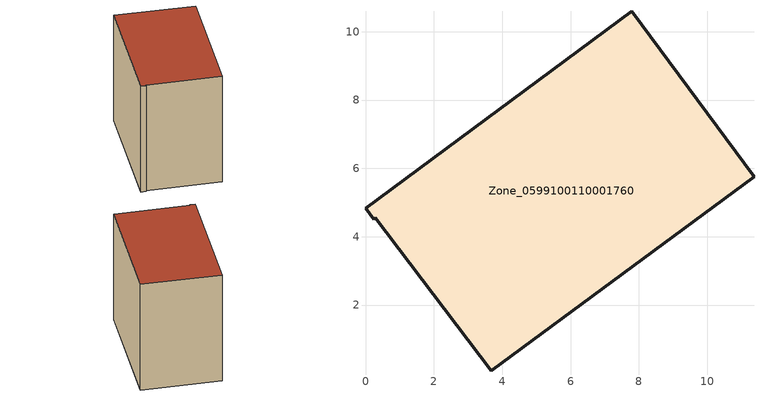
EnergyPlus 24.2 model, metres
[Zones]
Zone_0599100110001760
 floor ground (C_G): 11.37,5.75 3.69,0.08 0.29,4.56 0.24,4.52 0,4.84 7.8,10.59 z0.54
 wall outside (C_F): 11.37,5.75 7.8,10.59 0,4.84 0.24,4.52 0.29,4.56 3.69,0.08 11.37,5.75 z0.54:9.52
 roof outside (C_R): 3.69,0.08 11.37,5.75 7.8,10.59 0,4.84 0.24,4.52 0.29,4.56 z9.52
[BUILDING]
Pand.0599100110001760: North Axis=0; Terrain=City; Loads Convergence Tolerance Value=0.04; Temperature Convergence Tolerance Value=0.4; Solar Distribution=FullExterior; Maximum Number of Warmup Days=25; Minimum Number of Warmup Days=1
[Site:Location]
Rotterdam.The.Hague.AP_ZH_NLD Design_Conditions: Latitude=51.96; Longitude=4.45; Time Zone=1; Elevation=-4.5
[SITE:GROUNDTEMPERATURE:BUILDINGSURFACE]
18, 18, 18, 18, 18, 18, 18, 18, 18, 18, 18, 18
[MATERIAL] Thermal Absorptance=0.9; Solar Absorptance=0.7; Visible Absorptance=0.7
Name | Roughness | Thickness | Conductivity | Density | Specific Heat
G.TI.2015-2018 | MediumSmooth | 0.15 | 0.0428571 | 540 | 1210
F.TI.2015-2018 | Rough | 0.3 | 0.0666667 | 1920 | 840
R.TI.2015-2018 | MediumRough | 0.2 | 0.0333333 | 1500 | 1000
[CONSTRUCTION]
C_G: G.TI.2015-2018
C_F: F.TI.2015-2018
C_R: R.TI.2015-2018
[ZONE]
Zone_0599100110001760: Type=1; Multiplier=1; Ceiling Height=Autocalculate; Volume=Autocalculate; Floor Area=autocalculate; Part of Total Floor Area=Yes
[ZONEINFILTRATION:DESIGNFLOWRATE]
Infil_Zone_0599100110001760: Zone or ZoneList or Space or SpaceList=Zone_0599100110001760; Schedule=AlwaysOn; Design Flow Rate Calculation Method=Flow/Area; Flow Rate per Floor Area=0.0015; Constant Term Coefficient=1; Temperature Term Coefficient=0; Velocity Term Coefficient=0; Velocity Squared Term Coefficient=0
[HVACTEMPLATE:ZONE:IDEALLOADSAIRSYSTEM]
Zone_0599100110001760: Maximum Heating Supply Air Temperature=50; Minimum Cooling Supply Air Temperature=13; Maximum Heating Supply Air Humidity Ratio=0.0156; Minimum Cooling Supply Air Humidity Ratio=0.0077; Heating Limit=NoLimit; Cooling Limit=NoLimit; Dehumidification Control Type=ConstantSensibleHeatRatio; Cooling Sensible Heat Ratio=0.7; Dehumidification Setpoint=60; Humidification Control Type=None; Humidification Setpoint=30; Outdoor Air Method=None; Outdoor Air Flow Rate per Person=0.00944; Outdoor Air Flow Rate per Zone Floor Area=0; Outdoor Air Flow Rate per Zone=0; Demand Controlled Ventilation Type=None; Outdoor Air Economizer Type=NoEconomizer; Heat Recovery Type=None; Sensible Heat Recovery Effectiveness=0.7; Latent Heat Recovery Effectiveness=0.65
[ZONECONTROL:THERMOSTAT]
ThermostatControl_Zone_0599100110001760: Zone or ZoneList=Zone_0599100110001760; Control Type Schedule=DualSetpointControlType; Control 1=Thermostat_Zone_0599100110001760; Temperature Difference Between Cutout And Setpoint=0
[THERMOSTATSETPOINT:DUALSETPOINT]
Thermostat_Zone_0599100110001760: Heating Setpoint Temperature Schedule=HeatingSetpoint_Zone_0599100110001760; Cooling Setpoint Temperature Schedule=CoolingSetpoint_Zone_0599100110001760
[SCHEDULE:COMPACT]
HeatingSetpoint_Zone_0599100110001760: Through: 12/31, For: AllDays, Until: 24:00, 21
CoolingSetpoint_Zone_0599100110001760: Through: 12/31, For: AllDays, Until: 24:00, 24
DualSetpointControlType: Through: 12/31, For: AllDays, Until: 24:00, 4
AlwaysOn: Through: 12/31, For: AllDays, Until: 24:00, 1
